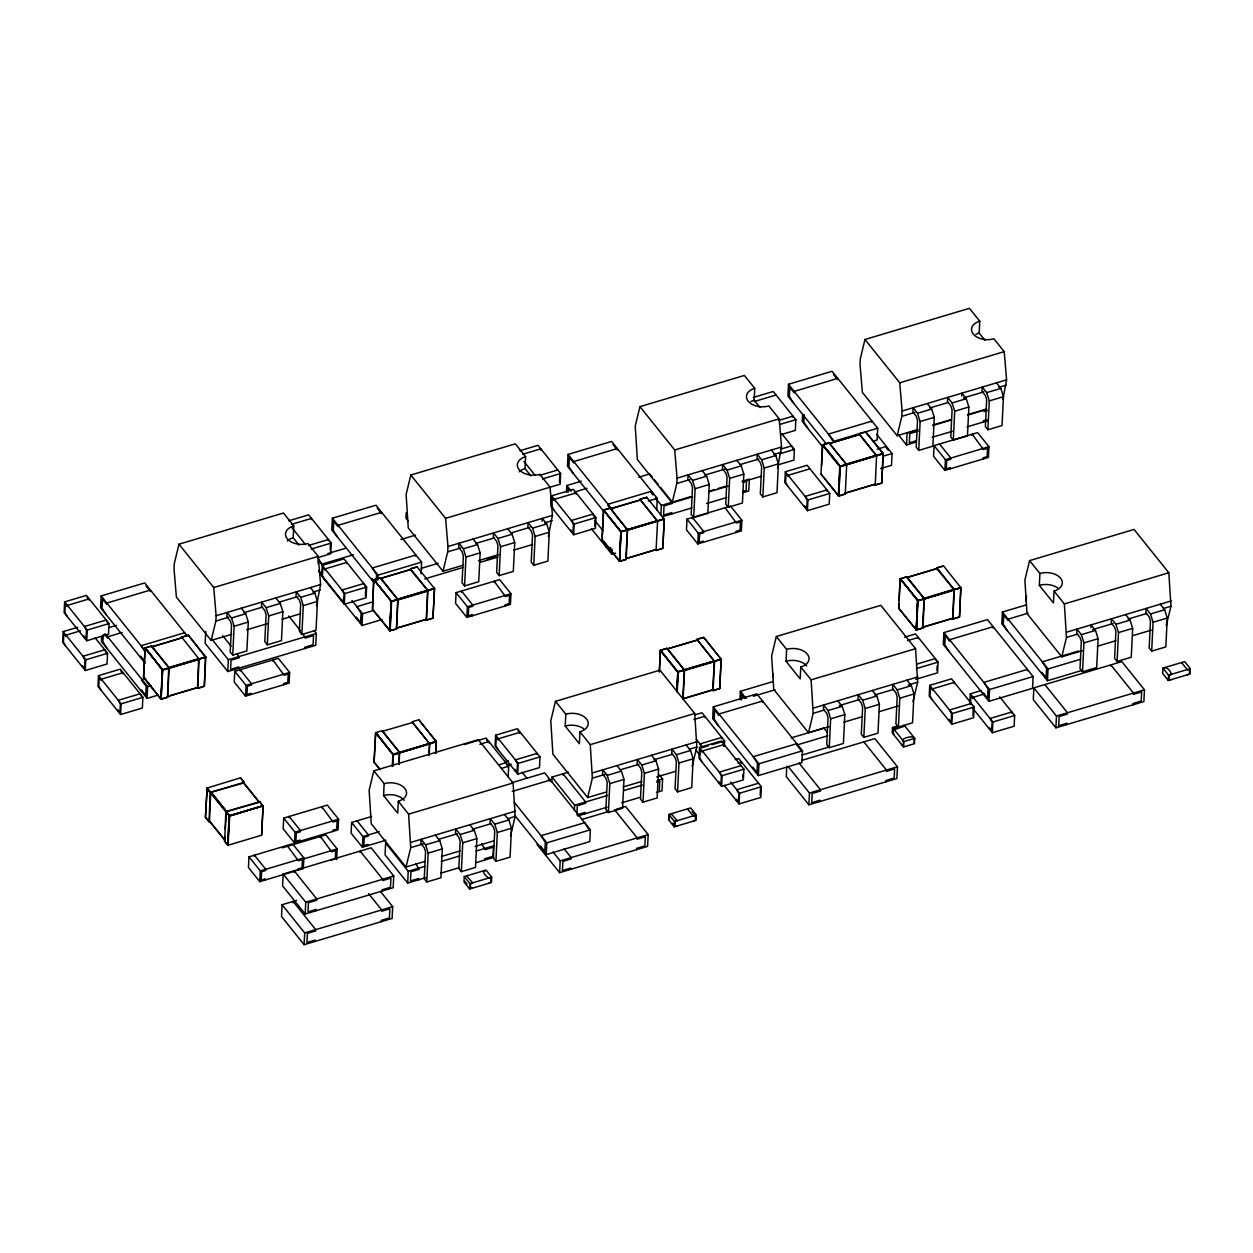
<?xml version="1.0" encoding="UTF-8"?>
<svg xmlns="http://www.w3.org/2000/svg" width="1253" height="1253" viewBox="0 0 1253 1253"><rect width="100%" height="100%" fill="white"/><g stroke="black" fill="none" stroke-linecap="round" stroke-linejoin="round"><path stroke-width="1.5" d="M151.676 645.984L145.097 647.926L143.453 677.434L161.073 699.284L167.745 697.279L169.139 667.818L151.707 646.015L145.019 647.973L162.749 669.807L205.555 657.245L188.373 635.208L205.774 656.964L204.349 686.174L197.582 688.414L204.317 686.237L205.492 656.713M167.761 697.185L160.744 698.955L162.733 669.729L205.68 656.995M167.479 696.684L168.732 667.598L198.632 658.592L197.52 687.568L167.275 696.574L197.222 687.631M198.898 659.423L168.951 668.366M205.68 817.52L209.063 821.764L205.398 817.191L207.262 787.855M227.78 845.289L229.048 815.875L263.036 805.773L229.033 815.985L263.099 805.82L261.642 834.858M372.674 609.428L390.169 630.901L391.578 601.44L373.974 579.716L391.249 601.236L389.589 630.713L396.574 629.022L397.953 599.467L380.552 577.711L374.13 579.606M396.418 628.223L397.781 599.905M426.114 619.389L396.152 628.317L426.349 619.342L427.524 590.367M429.466 743.875L393.223 754.792L429.466 743.875L428.933 755.371M429.152 755.528L429.716 743.796L436.342 741.619L435.605 753.601L436.326 741.572L419.019 720.052M625.748 558.65L656.008 549.597L625.842 558.744L627.361 530.019L607.94 505.539L608.003 504.223L651.576 491.223L651.513 492.539M664.215 519.134L620.861 531.805L664.106 518.789L657.59 521.107L656.055 550.506L662.821 548.266L664.247 518.993L662.821 548.266L656.024 550.49M712.973 689.839L682.807 698.908L684.326 670.183L667.222 648.929L697.373 640.032L714.288 661.255L712.706 689.933M721.164 659.078L714.57 661.286L713.035 690.685L719.802 688.43L713.129 690.638M721.195 659.329L719.739 688.43M829.204 442.701L822.438 444.831L820.981 474.151L838.727 496L845.274 494.011L846.683 464.691L829.047 442.763M845.086 494.042L838.633 496.016L840.105 466.163L882.989 453.382L881.799 482.891M883.287 453.774L881.752 483.11L875.001 485.068L881.689 483.031M899.2 600.077L900.077 578.886L906.859 576.709L924.354 598.683L922.928 628.004L916.397 630.008L898.636 608.05L900.187 578.792L917.697 600.798L960.926 587.579L959.532 616.899L952.734 619.123L959.391 616.993M916.131 629.946L917.838 600.265L916.554 629.82M936.837 568.658L953.987 589.615L952.687 618.356L922.537 627.377L924.087 598.73M960.8 587.422L959.453 616.977M207.043 787.902L205.476 817.536M198.835 658.984L162.718 670.073M392.659 766.397L393.05 754.196L429.34 743.515L393.364 754.713L375.9 732.629M602.207 537.255L603.695 510.002L621.159 531.695L619.624 561.328L626.218 559.402L627.565 529.784L610.195 508.091L603.507 510.065L620.877 531.632M677.293 691.672L677.857 671.796L721.148 659.344L703.826 637.464L696.966 639.296L714.57 661.286M846.401 464.644L876.348 455.716L839.823 466.742L883.287 453.68L865.901 431.925L859.119 433.742M917.838 600.767L960.863 587.579M143.656 677.356L145.176 647.895L162.514 670.057L161.183 699.252L143.703 677.074M380.52 577.696L373.723 579.967L372.517 609.381M380.223 769.561L374.099 762.263L375.712 732.613L392.988 754.243M429.716 743.922L436.295 741.525M719.645 688.664L721.164 659.203L703.935 637.636M429.701 743.734L412.08 721.775L418.784 719.817L436.295 741.651M188.138 635.24L181.466 637.197L188.451 635.334M960.832 587.688L943.572 565.933L936.649 567.922L943.399 565.964M399.19 764.471L399.566 752.239L382.322 730.75L375.728 732.598L393.019 754.776L392.596 766.413M603.695 510.002L610.007 508.17M659.407 671.655L660.362 650.37L667.129 648.24L684.577 670.089L683.057 699.597M821.592 466.053L822.688 444.611L840.183 466.257L822.61 444.658L840.09 466.226L838.868 495.875M205.539 657.042L199.117 659.031L197.676 688.383M660.378 650.699L677.763 672.234L676.933 691.687L678.186 672.297L660.519 650.213L677.889 672.125L721.164 659.203M883.271 453.68L865.447 432.003M899.012 608.441L899.074 603.93M209.063 821.764L210.191 792.366L206.839 788.121L240.31 777.878M380.035 769.577L374.036 762.09L375.602 732.676L392.831 754.4M626.108 559.449L619.655 561.375L602.02 539.276M838.539 495.89L821.138 474.073M434.572 588.863L432.958 618.183L434.462 588.409L391.312 601.205L389.636 630.807L396.606 628.896M77.702 627.283L63.167 631.622L62.65 642.319L85.267 670.496L107.038 663.996L107.57 653.299L95.056 637.699M64.623 601.879L64.107 612.576L86.723 640.753L108.494 634.253L109.027 623.555L86.41 595.379L64.623 601.879L87.24 630.055L86.723 640.753M65.469 645.843L63.417 642.022L63.825 633.689L65.939 636.32L66.002 635.13L80.521 630.807M66.926 616.1L64.874 612.263L65.281 603.946L67.396 606.577L67.458 605.387L89.229 598.887L89.182 600.077L87.052 597.446M82.432 666.988L82.494 665.797L84.609 668.429L85.016 660.096L82.964 656.274L104.735 649.774L106.803 653.596M83.888 637.229L83.951 636.038L86.065 638.685L86.473 630.353L84.421 626.531L106.192 620.031L108.259 623.853M85.267 670.496L85.784 659.798L63.167 631.622M186.963 635.584L144.721 582.943L101.148 595.942L100.585 607.721L145.113 663.213M98.501 675.649L97.985 686.346L120.601 714.539L142.372 708.039L142.905 697.326L120.288 669.149L98.501 675.649L121.118 703.826L120.601 714.539M101.665 636.414L101.43 641.473L147.087 698.375L157.988 695.133M103.279 634.613L102.918 641.943L107.132 648.584M100.804 689.87L98.752 686.049L99.159 677.716L101.274 680.363L101.336 679.173L123.123 672.673L123.06 673.863L120.93 671.216M106.286 614.831L102.073 608.191L102.511 599.028L106.803 604.369L106.865 603.053L150.423 590.053L150.36 591.369L146.084 586.028M117.766 711.015L117.829 709.824L119.943 712.456L120.351 704.139L118.299 700.302L140.07 693.802L142.137 697.639M140.54 657.527L140.602 656.212L144.878 661.553M141.385 691.264L141.448 689.949L145.724 695.29L146.178 686.127L141.902 680.802L141.965 679.486L145.583 678.406M147.087 698.375L147.666 686.597L105.424 633.955M162.17 669.916L161.057 699.237M205.743 631.559L205.163 643.337L227.78 671.514L315.772 645.264L316.336 633.485L313.955 630.51M231.68 634.3L211.162 640.424L215.861 621.034L216.127 615.724L213.746 587.532L178.991 544.194L283.46 513.025L293.766 525.884L293.186 537.772L299.075 545.118M209.455 821.248L210.723 792.444L243.771 782.921M227.78 671.514L228.359 659.736L211.694 638.967M232.729 655.115L234.139 626.265L231.539 617.98L227.106 612.451L226.903 616.68L230.239 620.846L231.539 624.981L230.207 651.983L232.729 655.115L246.888 650.902L248.298 622.036L245.698 613.751L241.265 608.222M224.679 841.123L225.838 811.568L259.747 801.701M224.898 836.534L224.929 840.606M225.274 829.047L226.417 811.693L259.308 802.296L243.239 782.608M234.765 671.326L234.233 682.039L245.541 696.135L289.098 683.136L289.631 672.422L278.323 658.326L234.765 671.326L246.074 685.422L245.541 696.135M229.581 816.095L263.083 805.773L261.611 835.218L227.811 845.305L229.236 816.126M224.287 840.888L228.03 845.352L229.644 816.126M238.775 668.225L238.853 666.925L230.599 669.384L231.038 660.221L239.292 657.762L236.974 653.486M240.153 670.903L240.2 669.713L251.508 683.793L251.446 684.984L247.374 686.205L246.966 694.538L251.039 693.316L250.992 694.507M287.047 846.652L287.109 845.462L298.355 860.748L302.443 859.527L302.02 867.859L297.948 869.065L297.885 870.255L303.336 868.642L303.852 857.929L292.544 843.833L248.987 856.833L248.454 867.546L259.763 881.642L296.068 870.804M254.375 856.41L254.437 855.219L265.73 869.3L265.683 870.49L261.595 871.712L261.188 880.045L265.276 878.823L265.213 880.013M267.312 644.809L268.722 615.943L266.122 607.658L261.689 602.129L261.485 606.358L264.822 610.524L266.106 614.659L264.79 641.661L267.312 644.809L281.471 640.581L282.88 611.715L280.28 603.429L275.848 597.9M259.763 881.642L260.295 870.929L248.987 856.833M272.825 661.145L272.872 659.955L284.118 675.242L288.206 674.02L287.798 682.352L283.711 683.558L283.664 684.749M283.711 818.099L283.178 828.813L294.486 842.893L338.044 829.893L338.576 819.18L327.268 805.099L283.711 818.099L295.003 832.196L294.486 842.893M283.147 874.046L282.567 885.824L305.184 914.001L393.16 887.75L393.74 875.972L371.123 847.795L283.147 874.046L305.763 902.223L305.184 914.001M296.757 900.359L282.082 904.729L281.518 916.507L304.119 944.684L392.111 918.433L392.675 906.655L380.787 891.823M289.098 817.661L289.145 816.47L300.454 830.567L300.391 831.757L296.319 832.979L295.912 841.296L299.984 840.074L299.937 841.264M301.879 634.488L303.289 605.622L300.704 597.336L296.272 591.808L296.053 596.052L299.389 600.203L300.689 604.338L299.373 631.355L301.879 634.488L316.038 630.259L317.448 601.393L314.863 593.108L310.415 587.579M304.761 648.537L304.824 647.237L313.078 644.762L313.532 635.616L305.278 638.075L302.96 633.799M294.079 872.072L294.142 870.772L316.758 898.949L316.696 900.249L308.442 902.708L308.003 911.871L316.242 909.412L316.179 910.727M311.417 519.572L311.48 518.382L291.51 524.334M293.014 902.755L293.092 901.455L315.693 929.632L315.631 930.932L307.392 933.391L306.938 942.554L315.192 940.095L315.129 941.41M318.074 563.584L318.246 559.919L322.522 565.26L318.027 558.258M316.492 605.716L320.596 584.556L318.215 556.348L307.909 543.489A15.349 9.679 2.8 0 1 287.219 538.743A15.349 9.679 2.8 0 1 293.766 525.884M322.209 565.385L321.676 576.098L344.293 604.275L366.08 597.775L366.596 587.062L343.98 558.885L322.209 565.385L344.826 593.562L344.293 604.275M304.119 944.684L304.698 932.905L282.082 904.729M322.021 575.722L318.873 570.413M324.511 579.622L322.444 575.785L322.851 567.468L324.981 570.099L325.028 568.909L346.815 562.409L346.752 563.599M328.38 540.701L328.443 539.51L308.473 545.478M330.181 550.004L330.51 543.348M421.039 573.905L421.603 562.127L375.947 505.21L332.374 518.209L331.794 529.988L374.052 582.629M288.691 520.825L308.661 514.858L331.262 543.035L330.745 553.748L318.043 557.538M320.314 837.662L320.361 836.471L331.622 851.742L335.694 850.521L335.287 858.853M321.77 807.919L321.817 806.728L333.063 821.999L337.151 820.778L336.744 829.11L332.656 830.332L332.609 831.522M337.511 537.098L333.298 530.458L333.737 521.295L338.028 526.636L338.091 525.32L381.648 512.32L381.585 513.636L377.31 508.295M341.474 600.751L341.521 599.56L343.651 602.207L344.058 593.875L341.991 590.053L363.777 583.553L365.829 587.375M336.603 859.636L337.12 848.939L325.811 834.843L287.689 846.214M356.275 618.402L356.338 617.102L360.613 622.428L361.068 613.265L356.839 606.624L373.19 601.753M371.608 816.486L351.639 822.438L351.106 833.151L362.415 847.247L386.018 840.199M381.946 619.562L361.976 625.513L362.556 613.735L351.952 600.532M365.422 595.708L365.751 589.051M371.765 579.779L371.828 578.479L373.974 581.141M360.065 852.385L360.128 851.069L382.745 879.246L382.682 880.561L390.936 878.102L390.482 887.265L382.228 889.724L382.165 891.04M362.415 847.247L362.947 836.534L351.639 822.438M376.292 580.155L376.558 574.657L372.345 568.001L415.902 555.001L415.839 556.316M377.795 580.17L378.046 575.127L332.374 518.209M367.865 845.618L367.928 844.428L363.84 845.65L364.247 837.317L368.335 836.096L368.382 834.905L357.074 820.825M384.154 783.673A15.349 9.679 2.8 0 1 404.829 788.419A15.349 9.679 2.8 0 1 398.282 801.293L397.702 813.197L383.575 795.577L384.154 783.673L373.833 770.83L478.301 739.646L513.072 782.968L515.187 816.47L510.488 835.876M381.116 921.707L381.178 920.407L389.417 917.948L389.871 908.785L381.617 911.244L381.679 909.929L368.586 893.624M392.314 766.35L392.894 754.682M406.191 512.775L405.925 518.131L408.18 520.95M398.987 764.299L399.362 752.38L382.384 731.345L412.535 722.527L429.309 743.436M421.588 569.52L421.65 568.22L438.158 563.286M407.664 883.067L408.243 871.289L385.626 843.112L385.063 854.891L407.664 883.067L426.004 877.586M424.673 861.484L406.019 867.045L410.718 847.654L408.603 814.152L398.282 801.293M418.674 879.778L418.737 878.478L410.483 880.937L410.937 871.775L419.175 869.316L415.667 863.552M426.756 881.987L428.181 853.121L425.581 844.835L421.149 839.306L420.93 843.551L424.266 847.701L425.566 851.852L424.25 878.854L426.756 881.987L440.915 877.758L442.325 848.892L439.74 840.622L435.292 835.093M463.532 565.119L442.998 571.243L447.697 551.853L447.963 546.543L445.598 518.335L410.827 475.012L515.296 443.844L525.618 456.703L525.023 468.591L530.912 475.936M456.092 592.622L455.559 603.335L466.868 617.416L510.425 604.416L510.958 593.718L499.649 579.622L456.092 592.622L467.4 606.718L466.868 617.416M461.48 592.183L461.527 590.993L472.835 605.089L472.788 606.28L468.7 607.501L468.293 615.818L472.381 614.612L472.318 615.787M464.565 585.934L465.975 557.068L463.391 548.798L458.943 543.254L458.739 547.498L462.075 551.649L463.375 555.799L462.044 582.802L464.565 585.934L478.724 581.705L480.134 552.855L477.55 544.569L473.101 539.041M461.339 871.665L462.749 842.799L460.164 834.529L455.716 829L455.512 833.229L458.849 837.38L460.149 841.53L458.817 868.533L461.339 871.665L475.498 867.436L476.907 838.586L474.323 830.3L469.875 824.772M464.268 876.583L464.002 881.94L469.656 888.988L491.442 882.488L491.709 877.131L486.054 870.083L464.268 876.583L469.922 883.631L469.656 888.988M466.962 876.364L472.647 882.817L470.564 884.023L470.361 888.189L472.381 888.173M487.057 560.31L487.135 558.995L495.374 556.536M494.152 582.441L494.199 581.251L505.46 596.522L509.532 595.3L509.125 603.633L505.053 604.854L504.99 606.045M484.66 860.091L484.723 858.775L492.962 856.316L493.416 847.153L485.162 849.612L481.653 843.864M499.148 575.613L500.558 546.747L497.958 538.477L493.525 532.948L493.322 537.177L496.658 541.327L497.958 545.478L496.627 572.48L499.148 575.613L513.307 571.399L514.717 542.533L512.117 534.248L507.684 528.719M495.608 735.213L495.092 745.927L517.693 774.103L539.479 767.603L539.996 756.89L517.395 728.713L495.608 735.213L518.225 763.39L517.693 774.103M488.717 883.302L490.784 882.096L490.988 877.93C488.294 880.217 479.789 869.613 485.334 870.882M497.911 749.451L495.843 745.613L496.251 737.281L498.381 739.928L498.428 738.737L520.214 732.238L520.152 733.428L518.037 730.781M495.922 861.344L497.331 832.493L494.731 824.208L490.299 818.679L490.095 822.908L493.431 827.074L494.731 831.209L493.4 858.211L495.922 861.344L510.081 857.13L511.49 828.264L508.89 819.979L504.458 814.45M508.17 776.954L508.687 766.241L486.086 738.064L464.299 744.564M514.873 770.579L514.936 769.389L517.05 772.036L517.458 763.703L515.39 759.866L537.177 753.366L537.114 754.557M533.731 565.307L535.141 536.441L532.541 528.155L528.108 522.626L527.889 526.855L531.225 531.021L532.525 535.156L531.209 562.158L533.731 565.307L547.874 561.078L549.3 532.212L546.7 523.926L542.267 518.397L542.126 521.217M540.779 450.031L540.842 448.84L522.689 454.259M551.571 495.859L551.038 506.557L573.655 534.733L595.441 528.233L595.958 517.536L573.357 489.359L551.571 495.859L574.187 524.036L573.655 534.733M548.328 536.535L552.432 515.359L550.067 487.166L539.745 474.307A15.349 9.679 2.8 0 1 519.071 469.562A15.349 9.679 2.8 0 1 525.618 456.703M553.873 510.081L551.806 506.243L552.213 497.927L554.343 500.558L554.39 499.367L576.176 492.868L576.114 494.058M540.513 847.482L540.576 846.182L544.867 851.507L545.306 842.345L541.092 835.704L584.665 822.704L588.879 829.345M559.464 482.139L559.872 473.806M519.87 450.735L538.023 445.316L560.624 473.509L560.107 484.206L445.598 518.335M512.023 782.655L544.695 772.913L590.367 829.815L589.787 841.593L546.23 854.593L546.809 842.815L514.184 802.171M551.759 782.138L552.009 777.079L568.502 772.161M656.713 510.128L657.277 498.334L611.605 441.432L568.048 454.432L567.468 466.21L603.758 511.428M566.45 492.257L566.779 485.537L581.298 481.199M567.954 492.288L568.142 488.623M573.185 473.321L568.956 466.68L569.41 457.517L573.686 462.858L573.764 461.543L617.322 448.543L617.259 449.858L612.968 444.517M570.835 531.209L570.882 530.035L573.013 532.666L573.42 524.334L571.352 520.512L593.139 514.012M565.808 714.194A15.349 9.679 2.8 0 1 586.482 718.94A15.349 9.679 2.8 0 1 579.935 731.799L579.356 743.702L565.213 726.082L565.808 714.194L555.486 701.335L659.955 670.151L694.726 713.49L696.84 746.992L692.142 766.382M562.942 775.106L563.004 773.806L585.621 801.983L585.558 803.283L577.304 805.757L576.944 813.072M616.398 809.172L625.56 806.431L648.177 834.608L647.597 846.386L559.621 872.652L560.185 860.874L553.043 851.977M570.616 869.363L570.679 868.063L562.425 870.522L562.879 861.359L571.117 858.9L571.18 857.585L564.054 848.688M574.375 810.315L574.626 805.256L552.009 777.079M594.783 526.166L595.034 521.17M585.041 813.761L585.104 812.445L576.866 814.904M603.398 510.519L602.082 539.777M606.327 791.99L587.673 797.55L592.356 778.16L590.257 744.658L579.935 731.799M606.154 547.107L606.217 545.807L610.509 551.132L610.681 547.467M615.489 553.137L611.871 554.218L612.106 549.174M603.492 510.096L620.861 532.039L619.546 561.375L620.815 531.758L657.308 521.076L627.424 530.379M608.41 812.492L609.819 783.642L607.235 775.356L602.787 769.828L602.583 774.056L605.919 778.223L607.219 782.358L605.888 809.36L608.41 812.492L622.569 808.279L623.978 779.413L621.394 771.128L616.946 765.599M636.602 849.675L636.665 848.359L644.903 845.9L645.358 836.738L637.104 839.212L637.166 837.897L614.565 809.72M642.993 802.186L644.402 773.32L641.802 765.035L637.37 759.506L637.166 763.735L640.502 767.901L641.802 772.036L640.471 799.038L642.993 802.186L657.152 797.957L658.561 769.091L655.961 760.806L651.529 755.277M660.864 515.516L661.349 505.413L655.397 498.005M659.297 671.937L660.409 650.37L666.972 648.349M671.78 513.918L671.843 512.602L663.589 515.061L664.043 505.899L672.281 503.44L672.36 502.14L660.456 487.307M659.344 790.298L659.798 781.136L656.494 782.123M692.643 496.736L672.125 502.86L676.824 483.47L677.074 478.16L674.709 449.968L639.938 406.645L744.407 375.461L754.729 388.32L754.149 400.224L760.038 407.554M659.031 774.558L662.602 779.006L662.023 790.784L656.525 792.429M668.851 814.45L668.585 819.791L674.239 826.839L696.026 820.339L696.292 814.983L690.638 807.95L668.851 814.45L674.506 821.482L674.239 826.839M669.306 818.992L669.509 814.842M676.714 691.578L678.045 671.702L714.288 661.255M671.545 814.231L677.231 820.668L675.163 821.874L674.96 826.04L676.965 826.025M687.004 519.134L686.472 529.831L697.78 543.927L741.353 530.927L741.87 520.214L730.562 506.134L687.004 519.134L698.313 533.214L697.78 543.927M677.575 791.865L678.985 762.999L676.385 754.713L671.953 749.184L671.749 753.429L675.069 757.579L676.369 761.714L675.054 788.732L677.575 791.865L691.734 787.636L693.144 758.77L690.544 750.484L686.111 744.955M692.392 518.695L692.439 517.505L703.747 531.585L703.7 532.776L699.613 533.997L699.205 542.33L703.293 541.108L703.231 542.298M693.676 517.567L695.102 488.701L692.502 480.416L688.069 474.887L687.85 479.132L691.186 483.282L692.486 487.417L691.17 514.435L693.676 517.567L707.835 513.338L709.261 484.472L706.661 476.187L702.228 470.658M687.881 809.344L693.535 816.392L695.572 815.781L695.368 819.948L693.301 821.154M699.519 747.493L698.986 758.206L721.603 786.383L743.389 779.883L743.906 769.17L721.289 740.993L699.519 747.493L722.12 775.67L721.603 786.383M699.534 753.429L699.472 754.619L695.838 750.093M701.821 761.73L699.754 757.893L700.161 749.56L702.275 752.207L702.338 751.017L724.124 744.517L724.062 745.707M704.766 717.468L704.828 716.277L693.927 719.535M713.27 706.88L712.691 718.658L758.363 775.576L801.92 762.576L802.5 750.798L756.828 693.88L713.27 706.88L758.942 763.797L758.363 775.576M728.259 507.246L729.669 478.38L727.085 470.094L722.636 464.565L722.433 468.81L725.769 472.961L727.069 477.095L725.753 504.113L728.259 507.246L742.418 503.017L743.828 474.151L741.243 465.881L736.795 460.352M718.408 725.785L714.179 719.128L714.633 709.981L718.909 715.306L718.971 714.006L762.544 701.007L762.482 702.306M718.768 782.859L718.83 781.668L720.945 784.315L721.352 775.983L719.3 772.146L741.087 765.646M721.728 738.612L721.775 737.422L700.004 743.922L702.056 747.743M723.592 746.24L723.842 741.243M724.344 746.287L724.61 740.946L701.993 712.753L694.742 714.93M735.903 532.556L735.965 531.366L740.037 530.144L740.445 521.812L736.372 523.034L725.111 507.747M739.943 699.738L740.351 691.327L773.023 681.569M736.216 800.416L736.278 799.226L738.393 801.873L738.8 793.541L736.748 789.703L758.535 783.203M741.447 699.91L741.713 694.413L744.924 698.407M735.104 759.631L738.737 758.551L761.354 786.727L760.837 797.441L739.051 803.94L739.568 793.227L730.687 782.154M741.51 763.265L741.572 762.075L737.939 763.155M742.731 777.815L742.904 774.479M762.842 496.924L764.252 468.058L761.652 459.788L757.219 454.244L757.016 458.488L760.352 462.639L761.652 466.789L760.32 493.792L762.842 496.924L777.001 492.695L778.411 463.845L775.811 455.559L771.378 450.031M752.646 768.465L752.724 767.149L757 772.49L757.454 763.328L753.225 756.687L796.798 743.687L796.736 744.987M760.179 795.373L760.508 788.701M777.44 468.168L781.543 446.992L779.178 418.8L768.856 405.941A15.349 9.679 2.8 0 1 748.182 401.195A15.349 9.679 2.8 0 1 754.729 388.32M772.882 677.45L773.07 673.597M873.513 441.056L877.147 439.975L877.711 428.197L832.055 371.28L788.482 384.279L787.902 396.058L826.651 444.329M785.333 471.77L784.817 482.483L807.433 510.66L829.204 504.16L829.737 493.447L807.12 465.27L785.333 471.77L807.95 499.947L807.433 510.66M787.636 486.007L785.584 482.17L785.991 473.838L788.106 476.485L788.168 475.294L809.939 468.794M792.977 417.343L793.024 416.153L778.505 420.491M793.619 403.168L789.406 396.528L789.844 387.365L794.136 392.706L794.198 391.39L837.756 378.39L837.693 379.706M781.888 433.82L794.402 449.42L793.869 460.133L777.533 465.004M753.272 397.452L773.242 391.5L795.859 419.677L795.326 430.39L780.807 434.713M786.633 649.383A15.349 9.679 2.8 0 1 807.324 654.129A15.349 9.679 2.8 0 1 800.777 666.988L800.197 678.891L786.054 661.271L786.633 649.383L776.327 636.524L880.796 605.34L915.567 648.678L917.666 682.18L912.967 701.57M802.593 414.68L802.265 421.415L822.657 446.82M786.774 766.523L786.289 776.625L808.905 804.802L896.882 778.552L897.461 766.773L874.845 738.597L801.528 760.477M804.113 414.555L803.753 421.885L807.966 428.526M804.598 507.136L804.661 505.946L806.775 508.593L807.183 500.26L805.131 496.423L826.902 489.923L826.855 491.113M808.905 804.802L809.469 793.024L788.043 766.335M829.032 726.615L808.498 732.739L813.197 713.349L811.098 679.846L800.777 666.988M819.901 801.528L819.963 800.213L811.709 802.672L812.163 793.509L820.402 791.05L820.464 789.75L799.054 763.046M838.351 495.796L839.745 466.461L822.422 445.113L829.267 442.763M829.251 747.681L830.661 718.83L828.061 710.545L823.628 705.016L823.425 709.245L826.761 713.411L828.061 717.546L826.729 744.548L829.251 747.681L843.41 743.468L844.82 714.602L842.22 706.316L837.787 700.787M871.947 422.386L872.01 421.086L828.452 434.086L832.665 440.727M863.834 737.375L865.243 708.509L862.644 700.223L858.211 694.695L858.007 698.923L861.344 703.09L862.628 707.225L861.312 734.227L863.834 737.375L877.993 733.146L879.402 704.28L876.802 695.995L872.37 690.466M876.583 434.227L892.073 453.539L891.494 465.317L880.608 468.575M917.682 429.591L897.148 435.715L901.847 416.325L902.113 411.015L899.732 382.807L864.977 339.485L969.446 308.316L979.768 321.175L979.173 333.063L985.062 340.409M885.887 781.825L885.949 780.525L894.188 778.066L894.642 768.903L886.388 771.362L886.451 770.047L863.85 741.87M897.962 725.879L892.512 727.507L892.261 732.864L903.57 746.945L914.455 743.702L914.721 738.346L904.823 726.02L893.906 729.857L892.841 728.541L898.291 726.912M892.841 728.541L893.671 734.618M915.692 442.215L906.53 444.956L907.109 433.178L918.104 429.889M898.401 727.053L899.811 698.187L897.226 689.902L892.794 684.373L892.575 688.617L895.911 692.768L897.211 696.903L895.895 723.921L898.401 727.053L912.56 722.824L913.97 693.958L911.385 685.673L906.937 680.144M902.144 745.19L903.241 745.911L903.444 741.745C898.495 738.988 914.408 734.336 914.33 738.503L914.126 742.669M903.57 746.945L903.82 741.588L892.512 727.507M904.823 726.02L903.742 725.283M918.715 450.407L920.125 421.541L917.541 413.271L913.092 407.742L912.889 411.971L916.225 416.121L917.525 420.272L916.194 447.274L918.715 450.407L932.874 446.178L934.284 417.327L931.684 409.042L927.251 403.513M918.245 638.638L918.308 637.448L907.407 640.706M934.096 445.614L933.563 456.311L944.872 470.408L988.445 457.408L988.962 446.694L977.653 432.614L934.096 445.614L945.404 459.694L944.872 470.408M929.742 685.344L929.209 696.041L951.826 724.234L973.612 717.734L974.129 707.021L951.513 678.844L929.742 685.344L952.343 713.521L951.826 724.234M932.044 699.566L929.977 695.744L930.384 687.411L932.498 690.058L932.561 688.868L954.347 682.368L954.285 683.558M936.915 670.747L937.166 665.75M904.588 637.182L915.473 633.924L938.09 662.117L937.573 672.814L915.786 679.314M950.322 468.779L950.385 467.588L946.297 468.81L946.704 460.477L950.792 459.271L950.839 458.081L939.531 443.985M943.885 632.608L943.305 644.387L988.977 701.304L1032.55 688.304L1033.114 676.526L987.458 619.609L943.885 632.608L989.557 689.526L988.977 701.304M953.298 440.085L954.708 411.235L952.108 402.949L947.675 397.42L947.472 401.649L950.808 405.8L952.092 409.95L950.776 436.952L953.298 440.085L967.457 435.872L968.867 407.006L966.267 398.72L961.834 393.191L961.693 396.011M949.022 651.497L944.809 644.856L945.248 635.694L949.539 641.035L949.602 639.719L993.159 626.719L993.096 628.035M952.875 619.06L954.285 589.677L960.738 587.892M949.007 720.71L949.054 719.52L951.184 722.151L951.591 713.834L949.523 709.997L971.31 703.497L971.247 704.687M972.156 435.417L972.203 434.227L983.464 449.514L987.536 448.292L987.129 456.625L983.057 457.846L982.994 459.037M969.838 702.745L970.276 693.817L981.162 690.575M983.511 421.979L983.574 420.663L986.878 419.677M970.511 704.217L970.918 695.885L973.048 698.532L973.095 697.341L983.997 694.099M972.955 715.651L973.362 707.334M987.865 429.779L989.29 400.913L986.691 392.628L982.258 387.099L982.039 391.328L985.375 395.494L986.675 399.629L985.359 426.631L987.865 429.779L1002.024 425.55L1003.449 396.684L1000.849 388.399L996.417 382.87M983.276 694.178L983.339 692.878L987.615 698.203L988.069 689.056L983.856 682.399L1027.413 669.4L1027.35 670.715M989.541 729.183L989.604 727.993L991.718 730.64L992.125 722.308L990.058 718.486L1011.844 711.986L1011.782 713.161M1002.901 399.253L1006.582 379.831L1004.217 351.639L993.895 338.78A15.349 9.679 2.8 0 1 973.221 334.034A15.349 9.679 2.8 0 1 979.768 321.175M999.737 696.887L1014.664 715.494L1014.147 726.207L992.36 732.707L992.893 721.994L970.276 693.817M1025.988 604.995L1002.384 612.044L1001.805 623.822L1047.477 680.724L1081.965 670.433M1007.522 630.932L1003.308 624.292L1003.747 615.129L1008.038 620.454L1008.101 619.154L1028.055 613.187M1026.16 601.534L1026.442 595.77M1033.866 687.866L1033.286 699.644L1055.903 727.821L1143.879 701.57L1144.459 689.792L1121.842 661.6L1033.866 687.866L1056.483 716.043L1055.903 727.821M1039.912 573.467A15.349 9.679 2.8 0 1 1060.586 578.213A15.349 9.679 2.8 0 1 1054.039 591.087L1053.46 602.975L1039.332 585.37L1039.912 573.467L1029.59 560.608L1134.059 529.439L1168.83 572.762L1170.944 606.264L1166.245 625.654M1041.776 673.613L1041.838 672.297L1046.114 677.638L1046.568 668.476L1042.355 661.835L1078.645 650.996M1047.477 680.724L1048.056 668.945L1002.384 612.044M1082.294 650.714L1061.777 656.838L1066.475 637.448L1064.361 603.946L1054.039 591.087M1066.898 724.532L1066.961 723.232L1058.722 725.691L1059.161 716.528L1067.415 714.069L1067.478 712.753L1044.861 684.577M1082.529 671.78L1083.939 642.914L1081.339 634.629L1076.907 629.1L1076.703 633.345L1080.023 637.495L1081.323 641.63L1080.008 668.648L1082.529 671.78L1096.688 667.551L1098.098 638.685L1095.498 630.416L1091.065 624.871L1090.924 627.706M1110.784 666.189L1110.847 664.889L1133.464 693.066L1133.401 694.381L1141.655 691.907L1141.201 701.069L1132.947 703.544L1132.884 704.844M1117.096 661.459L1118.506 632.593L1115.922 624.307L1111.474 618.778L1111.27 623.023L1114.606 627.173L1115.906 631.324L1114.59 658.326L1117.096 661.459L1131.255 657.23L1132.665 628.364L1130.081 620.094L1125.633 614.565M1151.679 651.137L1153.089 622.271L1150.505 614.001L1146.056 608.472L1145.853 612.701L1149.189 616.852L1150.489 621.002L1149.158 648.005L1151.679 651.137L1165.838 646.908L1167.248 618.058L1164.648 609.772L1160.215 604.244M1162.909 668.1L1162.659 673.456L1168.313 680.489L1190.084 673.989L1190.35 668.648L1184.696 661.6L1162.909 668.1L1168.563 675.148L1168.313 680.489M1171.022 679.69L1169.018 679.69L1169.221 675.539C1174.844 675.336 1166.339 664.732 1163.567 668.491M1181.939 663.009L1187.593 670.042L1189.645 669.447L1189.442 673.597L1187.358 674.803M263.067 805.836L259.418 801.45L262.911 806.008M162.608 669.807L145.191 647.973M426.396 620.11L433.005 618.136L426.396 620.11L427.962 590.727L434.493 588.456L391.312 601.534L427.68 590.696M954.019 589.709L917.963 600.782M181.654 637.934L151.707 646.877L181.92 637.761M410.498 569.645L427.962 590.727M434.572 588.628L417.124 566.889M610.493 508.843L640.44 499.9L657.308 521.076M639.97 499.164L646.924 497.378L639.938 499.289L657.59 521.107M640.142 500.025L610.211 508.843M667.176 649.007L697.107 640.126M696.919 639.469L703.513 637.354M859.48 434.54L829.22 443.593L859.48 434.54L876.348 455.716M845.102 493.165L875.048 484.222L844.788 493.29M937.15 568.533L906.89 577.602L923.962 598.386L953.862 589.38M373.739 580.045L372.501 608.848M373.848 579.904L391.328 601.346M602.066 539.432L619.593 561.328M900.108 579.09L906.859 576.709M917.807 600.344L900.296 578.698L917.776 600.156M416.92 566.967L410.311 568.909L416.983 566.842M380.567 578.463L410.765 569.473L380.599 578.416L397.749 599.733M875.22 485.068L876.599 455.606L859.182 433.789M178.991 544.194L174.292 563.599L174.026 568.893L176.391 597.101L211.162 640.424M410.827 475.012L406.129 494.402L408.243 527.92L442.998 571.243M373.833 770.83L369.134 790.22L371.248 823.722L406.019 867.045M555.486 701.335L550.787 720.726L552.902 754.228L587.673 797.55M639.938 406.645L635.24 426.036L637.354 459.538L672.125 502.86M776.327 636.524L771.629 655.914L773.743 689.416L808.498 732.739M864.977 339.485L860.278 358.875L860.012 364.184L862.377 392.393L897.148 435.715M1029.59 560.608L1024.891 580.014L1027.006 613.516L1061.777 656.838M883.067 453.758L876.646 455.81M162.404 669.916L145.317 647.911M206.87 788.215L210.159 792.476M391.108 601.644L390.012 630.995L372.376 609.318M210.191 792.366L244.194 782.326L240.717 777.941M436.013 741.557L429.513 743.295L436.185 741.604M917.478 600.359L916.382 629.977M917.791 600.516L916.272 629.867L922.944 627.91M646.595 497.19L664.2 519.008M916.366 629.914L898.761 608.363M754.29 401.524L776.061 395.024M539.651 475.388L557.804 469.985M542.486 478.912L560.624 473.509M311.308 549.002L331.262 543.035M213.746 587.532L318.215 556.348M327.769 553.575L345.922 548.156M674.709 449.968L779.178 418.8M899.732 382.807L1004.217 351.639M87.24 630.055L109.027 623.555M779.523 424.548L795.859 419.677M400.882 539.495L415.542 535.109M109.262 627.518L116.513 625.357M322.601 563.944L353.456 554.734M574.297 492.1L586.999 488.31M638.748 477.236L649.743 473.947L652.124 476.923M122.23 632.467L107.711 636.806L107.648 638.106L104.438 634.112M216.127 615.724L320.596 584.556M447.963 546.543L552.432 515.359M677.074 478.16L781.543 446.992M902.113 411.015L1006.582 379.831M780.682 449.154L791.567 445.896L793.635 449.733M85.784 659.798L107.57 653.299M215.861 621.034L228.923 617.134M243.849 612.686L262.503 607.11M279.294 602.098L297.948 596.538M312.874 592.089L320.329 589.85M447.697 551.853L460.759 547.953M475.686 543.489L494.34 537.929M511.13 532.917L529.784 527.356M544.71 522.893L552.166 520.668M676.824 483.47L689.87 479.57M704.797 475.122L725.315 468.998M740.241 464.55L758.895 458.974M773.821 454.526L781.292 452.302M901.847 416.325L914.909 412.425M929.836 407.961L948.49 402.401M963.416 397.953L983.934 391.829M998.86 387.365L1006.316 385.141M779.883 453.758L794.402 449.42M231.539 617.98L245.698 613.751M266.122 607.658L280.28 603.429M300.704 597.336L314.863 593.108M463.391 548.798L477.55 544.569M497.958 538.477L512.117 534.248M532.541 528.155L546.7 523.926M692.502 480.416L706.661 476.187M727.085 470.094L741.243 465.881M761.652 459.788L775.811 455.559M917.541 413.271L931.684 409.042M952.108 402.949L966.267 398.72M986.691 392.628L1000.849 388.399M184.677 632.734L141.119 645.734L145.332 652.39M378.046 575.127L421.603 562.127M877.711 428.197L834.153 441.197L788.482 384.279M648.208 501.043L657.277 498.334M574.187 524.036L595.958 517.536M234.139 626.265L248.298 622.036M268.722 615.943L282.88 611.715M303.289 605.622L317.448 601.393M465.975 557.068L480.134 552.855M500.558 546.747L514.717 542.533M535.141 536.441L549.3 532.212M695.102 488.701L709.261 484.472M729.669 478.38L743.828 474.151M764.252 468.058L778.411 463.845M920.125 421.541L934.284 417.327M954.708 411.235L968.867 407.006M989.29 400.913L1003.449 396.684M344.826 593.562L366.596 587.062M661.349 505.413L690.685 496.658M709.01 491.192L714.508 489.547M718.173 488.466L727.335 485.725M742.011 481.356L749.341 479.163L748.761 490.941L743.264 492.586M246.606 629.852L267.124 623.728M282.05 619.264L300.704 613.704M478.442 560.655L498.976 554.531M513.902 550.083L532.556 544.522M709.433 491.724L728.087 486.164M743.013 481.716L761.667 476.14M932.592 425.127L951.246 419.567M968.036 414.555L986.706 408.995M932.765 425.519L951.09 420.037M967.598 415.119L984.091 410.201L984.028 411.501L987.317 410.514M743.217 482.28L746.522 481.293L746.068 490.456L742.778 491.442M918.042 431.204L909.788 433.663L909.349 442.826L915.943 440.852M424.751 578.902L463.234 567.421M479.727 562.487L498.067 557.021M877.288 449.138L886.357 446.428M662.618 516.643L691.938 507.904M706.598 503.518L726.771 497.504M932.185 437.297L952.358 431.267M967.018 426.897L987.176 420.883M627.173 529.627L657.12 520.684M829.408 443.374L846.214 464.252L876.16 455.325M397.53 599.247L427.477 590.304M397.796 600.077L427.743 591.056M882.989 456.249L892.073 453.539M362.556 613.735L373.441 610.493M228.359 659.736L316.336 633.485M147.666 686.597L151.3 685.516M121.118 703.826L142.905 697.326M807.95 499.947L829.737 493.447M698.313 533.214L741.87 520.214M945.404 459.694L988.962 446.694M467.4 606.718L510.958 593.718M246.074 685.422L289.631 672.422M906.906 577.476L937.103 568.486M684.138 669.791L714.132 660.926M684.404 670.543L714.351 661.694M924.134 599.091L954.081 590.147M479.836 744.282L488.905 741.588L488.842 742.778L486.728 740.131M682.713 698.829L712.973 689.761M922.459 627.283L952.405 618.356M504.724 761.808L508.358 760.728M498.6 764.878L505.867 762.717L507.935 766.554M507.559 765.332L511.177 764.236M501.435 768.402L508.687 766.241M518.225 763.39L539.996 756.89M295.003 832.196L338.576 819.18M590.257 744.658L694.726 713.49M753.319 696.276L775.106 689.776M1064.361 603.946L1168.83 572.762M811.098 679.846L915.567 648.678M282.254 847.842L285.888 846.762M408.603 814.152L513.072 782.968M917.118 664.012L935.271 658.592L937.322 662.414M916.303 668.616L938.09 662.117M512.289 791.395L550.412 780.024L550.349 781.339L548.203 778.661M362.947 836.534L379.283 831.663M260.295 870.929L303.852 857.929M302.631 859.229L337.12 848.939M592.622 772.866L697.091 741.682M1066.726 632.139L1171.21 600.954M813.463 708.055L917.932 676.871M592.356 778.16L605.418 774.26M620.345 769.812L638.999 764.252M653.925 759.788L672.579 754.228M689.369 749.216L696.84 746.992M1066.475 637.448L1077.674 634.112M1092.585 629.648L1113.118 623.524M1128.029 619.076L1146.699 613.5M1163.489 608.488L1170.944 606.264M813.197 713.349L824.396 710.012M839.322 705.564L859.84 699.44M874.766 694.976L893.42 689.416M908.347 684.968L917.666 682.18M607.235 775.356L621.394 771.128M641.802 765.035L655.961 760.806M676.385 754.713L690.544 750.484M708.274 745.817L702.823 747.446L696.37 739.38M711.908 744.736L724.61 740.946M1081.339 634.629L1095.498 630.416M1115.922 624.307L1130.081 620.094M1150.505 614.001L1164.648 609.772M828.061 710.545L842.22 706.316M862.644 700.223L876.802 695.995M897.226 689.902L911.385 685.673M331.215 860.075L333.924 859.26M410.968 842.345L515.437 811.177M609.819 783.642L623.978 779.413M644.402 773.32L658.561 769.091M678.985 762.999L693.144 758.77M1083.939 642.914L1098.098 638.685M1118.506 632.593L1132.665 628.364M1153.089 622.271L1167.248 618.058M830.661 718.83L844.82 714.602M865.243 708.509L879.402 704.28M899.811 698.187L913.97 693.958M410.718 847.654L423.765 843.755M438.691 839.306L457.345 833.731M472.271 829.282L490.925 823.722M507.716 818.71L515.187 816.47M425.581 844.835L439.74 840.622M460.164 834.529L474.323 830.3M494.731 824.208L508.89 819.979M623.117 786.978L641.771 781.418M656.697 776.954L675.351 771.394M1097.221 646.266L1115.875 640.69M1132.665 635.678L1151.319 630.118M791.207 737.876L823.879 728.118L827.309 732.394M843.942 722.167L862.612 716.606M879.387 711.594L898.056 706.019M574.626 805.256L607.611 795.42M624.119 790.486L642.444 785.02M657.105 780.65L662.602 779.006M428.181 853.121L442.325 848.892M462.749 842.799L476.907 838.586M497.331 832.493L511.49 828.264M1048.056 668.945L1080.728 659.203M796.908 744.987L827.763 735.777M989.557 689.526L1033.114 676.526M441.463 856.472L460.117 850.897M475.044 846.448L493.698 840.873M577.711 815.954L607.047 807.198M621.707 802.813L640.032 797.347M758.942 763.797L802.5 750.798M722.12 775.67L743.906 769.17M408.243 871.289L424.751 866.356M441.244 861.438L459.569 855.971M476.062 851.053L494.402 845.571M581.564 819.556L609.068 811.364M305.763 902.223L393.74 875.972M801.779 755.136L829.016 747.007M952.343 713.521L974.129 707.021M440.664 873.216L458.99 867.749M475.482 862.831L493.823 857.35M546.809 842.815L590.367 829.815M903.82 741.588L914.721 738.346M739.568 793.227L761.354 786.727M992.893 721.994L1014.664 715.494M674.506 821.482L696.292 814.983M304.698 932.905L392.675 906.655M469.922 883.631L491.709 877.131M1168.563 675.148L1190.35 668.648M560.185 860.874L648.177 834.608M1056.483 716.043L1144.459 689.792M809.469 793.024L897.461 766.773M151.801 646.642L168.685 667.536M228.093 845.18L224.616 841.123M240.545 777.925L243.802 782.091M936.79 567.75L954.269 589.599M410.436 568.737L427.79 590.304M181.591 637.025L199.133 659.094M898.197 434.572L906.53 444.956M833.417 374.365L836.628 378.375M886.294 447.728L888.44 450.407M972.579 708.055L992.36 732.707M654.505 479.883L658.076 484.331M650.636 492.069L653.017 495.029M568.048 454.432L612.576 509.924M797.801 746.334L801.012 750.328M740.351 691.327L746.068 698.438M593.076 515.202L595.206 517.834M566.779 485.537L571.337 491.223M594.502 520.089L603.069 530.755M591.479 528.813L611.871 554.218M523.911 461.386L534.812 474.965M724.109 785.318L739.051 803.94M692.189 811.552L694.444 814.372M672.689 823.221L674.96 826.04M522.078 772.224L526.933 778.254M292.121 527.905L305.45 544.507M514.826 815.468L546.23 854.593M318.591 571.462L361.976 625.513M537.004 844.475L559.621 872.652M288.676 615.99L300.579 630.823M464.722 881.141L466.977 883.96M222.689 635.694L231.022 646.078M101.148 595.942L145.677 651.435M243.615 782.624L259.293 802.155M211.115 792.194L226.668 811.568M226.574 811.599L210.943 792.272L229.456 815.515M207.074 787.949L210.582 792.006M210.661 792.522L229.33 815.891L210.551 792.836M209.69 821.216L225.242 840.591L209.173 820.903M383.575 795.577A15.349 9.679 2.8 0 1 404.249 800.322M565.213 726.082A15.349 9.679 2.8 0 1 583.6 728.698M786.054 661.271A15.349 9.679 2.8 0 1 806.744 666.016M1039.332 585.37A15.349 9.679 2.8 0 1 1057.72 587.97M287.329 540.998A15.349 9.679 2.8 0 1 293.186 537.772M519.165 471.801A15.349 9.679 2.8 0 1 525.023 468.591M750.86 401.571A15.349 9.679 2.8 0 1 754.149 400.224M975.899 334.426A15.349 9.679 2.8 0 1 979.173 333.063"/></g></svg>
